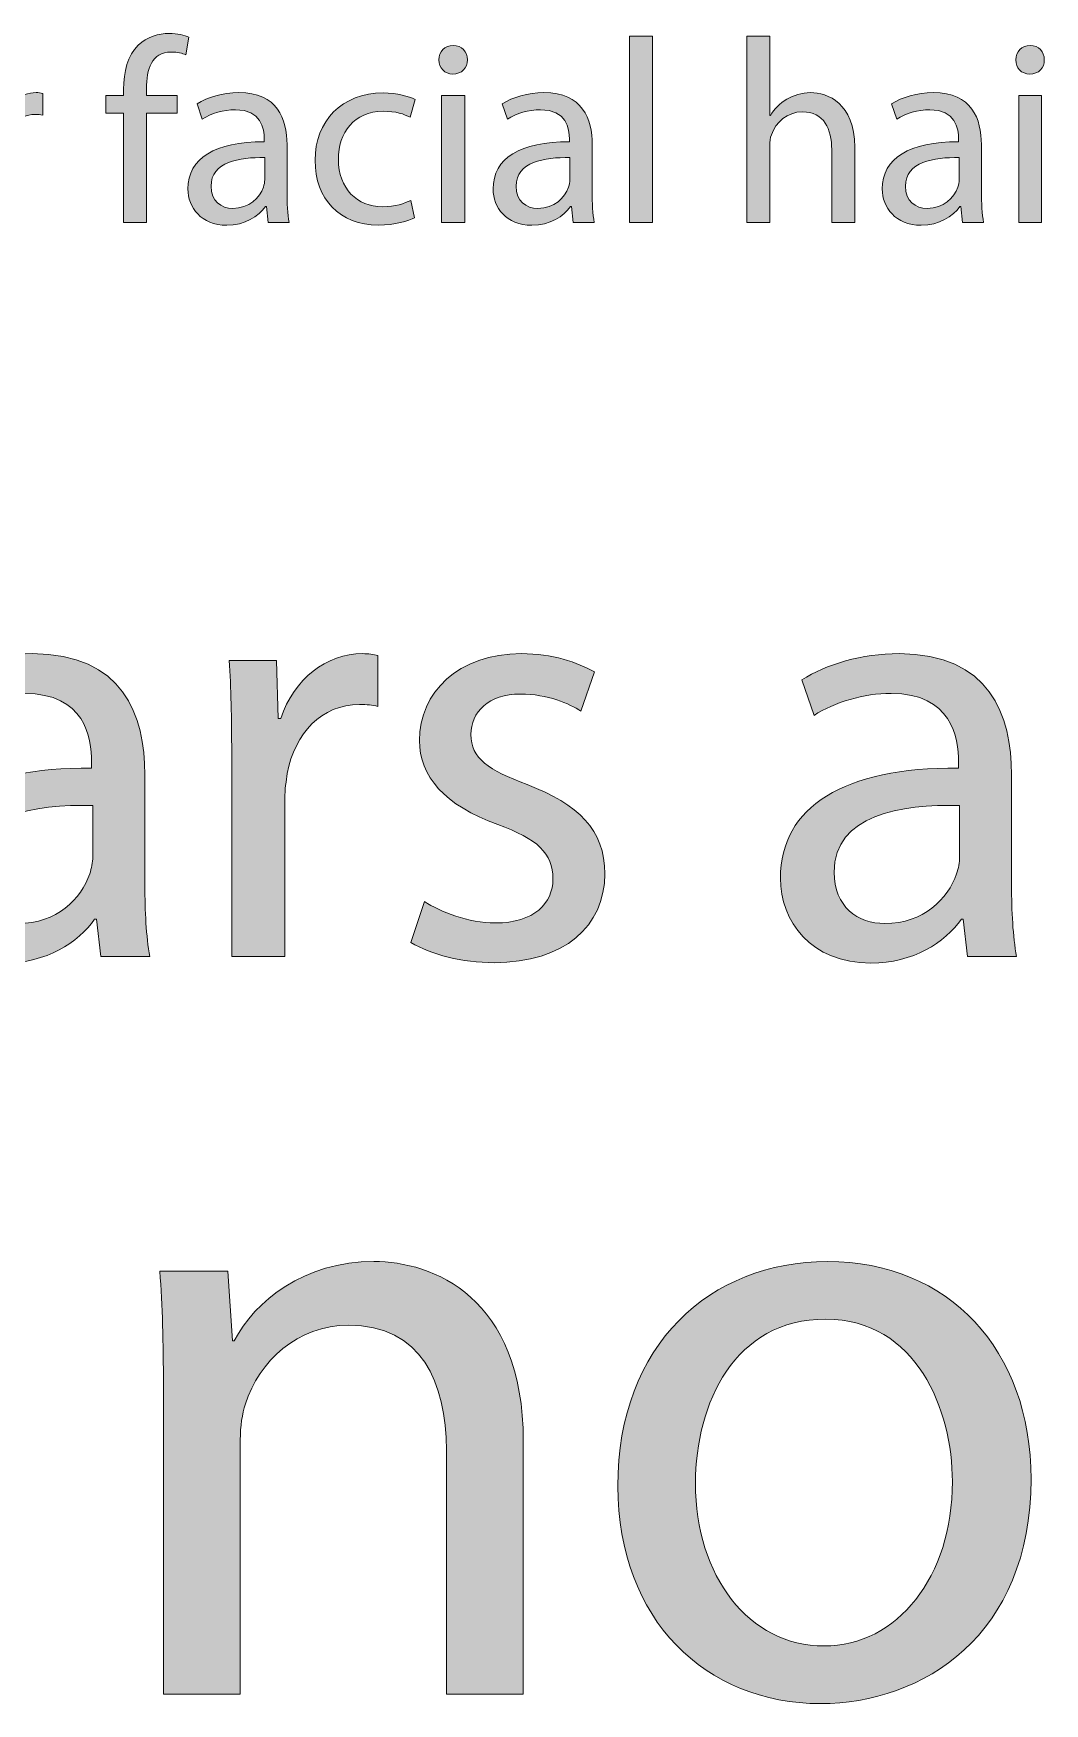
# Model space of a CAD drawing. Header units: inches. Extents: x 0 to 4188, y -1191 to 0.
# Drawn here: x 210.6 to 276.2, y -315.3 to -207 of the extents above; entities that cross this region are included whole.
import ezdxf

# ---------------------------------------------------------------- set-up
doc = ezdxf.new("R2010")
doc.units = ezdxf.units.IN
doc.header["$MEASUREMENT"] = 0
doc.layers.add('Graveren', color=7, linetype='Continuous')

# ---------------------------------------------------------------- blocks, each defined once
blk = doc.blocks.new('block 4')
at = {"layer": 'Graveren', "true_color": 0x1a1718}
h = blk.add_hatch(color=250, dxfattribs=at)
h.dxf.hatch_style = 2
edge = h.paths.add_edge_path()
edge.add_spline(control_points=[(216.45, -219.23), (216.45, -219.23), (216.45, -212.13), (216.45, -212.13), (216.45, -212.13), (215.3, -212.13), (215.3, -212.13), (215.3, -212.13), (215.3, -210.99), (215.3, -210.99), (215.3, -210.99), (216.45, -210.99), (216.45, -210.99), (216.45, -210.99), (216.45, -210.6), (216.45, -210.6), (216.45, -209.44), (216.71, -208.39), (217.4, -207.73), (217.97, -207.18), (218.71, -206.96), (219.41, -206.96), (219.94, -206.96), (220.4, -207.08), (220.69, -207.2), (220.69, -207.2), (220.48, -208.35), (220.48, -208.35), (220.26, -208.25), (219.96, -208.17), (219.53, -208.17), (218.26, -208.17), (217.93, -209.29), (217.93, -210.55), (217.93, -210.55), (217.93, -210.99), (217.93, -210.99), (217.93, -210.99), (219.92, -210.99), (219.92, -210.99), (219.92, -210.99), (219.92, -212.13), (219.92, -212.13), (219.92, -212.13), (217.93, -212.13), (217.93, -212.13), (217.93, -212.13), (217.93, -219.23), (217.93, -219.23), (217.93, -219.23), (216.45, -219.23), (216.45, -219.23)], knot_values=[0, 0, 0, 0, 1, 1, 1, 2, 2, 2, 3, 3, 3, 4, 4, 4, 5, 5, 5, 6, 6, 6, 7, 7, 7, 8, 8, 8, 9, 9, 9, 10, 10, 10, 11, 11, 11, 12, 12, 12, 13, 13, 13, 14, 14, 14, 15, 15, 15, 16, 16, 16, 17, 17, 17, 17], degree=3, periodic=1)
h = blk.add_hatch(color=250, dxfattribs=at)
h.dxf.hatch_style = 2
edge = h.paths.add_edge_path()
edge.add_spline(control_points=[(238.75, -208.68), (238.77, -209.19), (238.39, -209.6), (237.8, -209.6), (237.27, -209.6), (236.9, -209.19), (236.9, -208.68), (236.9, -208.15), (237.29, -207.74), (237.83, -207.74), (238.39, -207.74), (238.75, -208.15), (238.75, -208.68)], knot_values=[0, 0, 0, 0, 1, 1, 1, 2, 2, 2, 3, 3, 3, 4, 4, 4, 4], degree=3, periodic=1)
h.paths.add_polyline_path([(237.08, -219.23), (237.08, -210.99), (238.58, -210.99), (238.58, -219.23)])
h = blk.add_hatch(color=250, dxfattribs=at)
h.dxf.hatch_style = 2
h.paths.add_polyline_path([(249.26, -207.15), (250.76, -207.15), (250.76, -219.23), (249.26, -219.23)])
h = blk.add_hatch(color=250, dxfattribs=at)
h.dxf.hatch_style = 2
edge = h.paths.add_edge_path()
edge.add_spline(control_points=[(256.88, -207.15), (256.88, -207.15), (258.38, -207.15), (258.38, -207.15), (258.38, -207.15), (258.38, -212.29), (258.38, -212.29), (258.38, -212.29), (258.41, -212.29), (258.41, -212.29), (258.65, -211.86), (259.02, -211.49), (259.48, -211.23), (259.92, -210.98), (260.45, -210.8), (261.01, -210.8), (262.12, -210.8), (263.89, -211.49), (263.89, -214.33), (263.89, -214.33), (263.89, -219.23), (263.89, -219.23), (263.89, -219.23), (262.39, -219.23), (262.39, -219.23), (262.39, -219.23), (262.39, -214.5), (262.39, -214.5), (262.39, -213.17), (261.9, -212.05), (260.49, -212.05), (259.52, -212.05), (258.75, -212.73), (258.48, -213.54), (258.39, -213.75), (258.38, -213.97), (258.38, -214.26), (258.38, -214.26), (258.38, -219.23), (258.38, -219.23), (258.38, -219.23), (256.88, -219.23), (256.88, -219.23), (256.88, -219.23), (256.88, -207.15), (256.88, -207.15)], knot_values=[0, 0, 0, 0, 1, 1, 1, 2, 2, 2, 3, 3, 3, 4, 4, 4, 5, 5, 5, 6, 6, 6, 7, 7, 7, 8, 8, 8, 9, 9, 9, 10, 10, 10, 11, 11, 11, 12, 12, 12, 13, 13, 13, 14, 14, 14, 15, 15, 15, 15], degree=3, periodic=1)
h = blk.add_hatch(color=250, dxfattribs=at)
h.dxf.hatch_style = 2
edge = h.paths.add_edge_path()
edge.add_spline(control_points=[(276.18, -208.68), (276.2, -209.19), (275.83, -209.6), (275.23, -209.6), (274.7, -209.6), (274.33, -209.19), (274.33, -208.68), (274.33, -208.15), (274.72, -207.74), (275.27, -207.74), (275.83, -207.74), (276.18, -208.15), (276.18, -208.68)], knot_values=[0, 0, 0, 0, 1, 1, 1, 2, 2, 2, 3, 3, 3, 4, 4, 4, 4], degree=3, periodic=1)
h.paths.add_polyline_path([(274.52, -219.23), (274.52, -210.99), (276.01, -210.99), (276.01, -219.23)])
h = blk.add_hatch(color=250, dxfattribs=at)
h.dxf.hatch_style = 2
edge = h.paths.add_edge_path()
edge.add_spline(control_points=[(207.13, -213.56), (207.13, -212.59), (207.12, -211.76), (207.06, -210.99), (207.06, -210.99), (208.37, -210.99), (208.37, -210.99), (208.37, -210.99), (208.43, -212.61), (208.43, -212.61), (208.43, -212.61), (208.49, -212.61), (208.49, -212.61), (208.87, -211.5), (209.77, -210.8), (210.77, -210.8), (210.94, -210.8), (211.06, -210.82), (211.2, -210.86), (211.2, -210.86), (211.2, -212.27), (211.2, -212.27), (211.05, -212.23), (210.89, -212.22), (210.69, -212.22), (209.63, -212.22), (208.88, -213.02), (208.68, -214.14), (208.65, -214.34), (208.61, -214.58), (208.61, -214.84), (208.61, -214.84), (208.61, -219.23), (208.61, -219.23), (208.61, -219.23), (207.13, -219.23), (207.13, -219.23), (207.13, -219.23), (207.13, -213.56), (207.13, -213.56)], knot_values=[0, 0, 0, 0, 1, 1, 1, 2, 2, 2, 3, 3, 3, 4, 4, 4, 5, 5, 5, 6, 6, 6, 7, 7, 7, 8, 8, 8, 9, 9, 9, 10, 10, 10, 11, 11, 11, 12, 12, 12, 13, 13, 13, 13], degree=3, periodic=1)
h = blk.add_hatch(color=250, dxfattribs=at)
h.dxf.hatch_style = 2
edge = h.paths.add_edge_path()
edge.add_spline(control_points=[(225.83, -219.23), (225.83, -219.23), (225.71, -218.19), (225.71, -218.19), (225.71, -218.19), (225.65, -218.19), (225.65, -218.19), (225.2, -218.84), (224.31, -219.41), (223.14, -219.41), (221.47, -219.41), (220.62, -218.24), (220.62, -217.05), (220.62, -215.06), (222.39, -213.97), (225.57, -213.99), (225.57, -213.99), (225.57, -213.82), (225.57, -213.82), (225.57, -213.14), (225.38, -211.91), (223.7, -211.91), (222.93, -211.91), (222.13, -212.15), (221.55, -212.52), (221.55, -212.52), (221.21, -211.54), (221.21, -211.54), (221.9, -211.09), (222.88, -210.8), (223.92, -210.8), (226.44, -210.8), (227.05, -212.52), (227.05, -214.17), (227.05, -214.17), (227.05, -217.25), (227.05, -217.25), (227.05, -217.97), (227.08, -218.67), (227.19, -219.23), (227.19, -219.23), (225.83, -219.23), (225.83, -219.23)], knot_values=[0, 0, 0, 0, 1, 1, 1, 2, 2, 2, 3, 3, 3, 4, 4, 4, 5, 5, 5, 6, 6, 6, 7, 7, 7, 8, 8, 8, 9, 9, 9, 10, 10, 10, 11, 11, 11, 12, 12, 12, 13, 13, 13, 14, 14, 14, 14], degree=3, periodic=1)
edge = h.paths.add_edge_path()
edge.add_spline(control_points=[(225.6, -215.02), (223.97, -214.99), (222.12, -215.28), (222.12, -216.88), (222.12, -217.85), (222.76, -218.31), (223.53, -218.31), (224.6, -218.31), (225.28, -217.63), (225.52, -216.93), (225.57, -216.78), (225.6, -216.61), (225.6, -216.45), (225.6, -216.45), (225.6, -215.02), (225.6, -215.02)], knot_values=[0, 0, 0, 0, 1, 1, 1, 2, 2, 2, 3, 3, 3, 4, 4, 4, 5, 5, 5, 5], degree=3, periodic=1)
h = blk.add_hatch(color=250, dxfattribs=at)
h.dxf.hatch_style = 2
edge = h.paths.add_edge_path()
edge.add_spline(control_points=[(235.33, -218.92), (234.94, -219.12), (234.07, -219.4), (232.97, -219.4), (230.48, -219.4), (228.87, -217.71), (228.87, -215.19), (228.87, -212.66), (230.6, -210.82), (233.29, -210.82), (234.18, -210.82), (234.96, -211.04), (235.37, -211.25), (235.37, -211.25), (235.03, -212.4), (235.03, -212.4), (234.67, -212.2), (234.11, -212.01), (233.29, -212.01), (231.4, -212.01), (230.38, -213.41), (230.38, -215.13), (230.38, -217.03), (231.61, -218.21), (233.24, -218.21), (234.09, -218.21), (234.65, -217.98), (235.08, -217.8), (235.08, -217.8), (235.33, -218.92), (235.33, -218.92)], knot_values=[0, 0, 0, 0, 1, 1, 1, 2, 2, 2, 3, 3, 3, 4, 4, 4, 5, 5, 5, 6, 6, 6, 7, 7, 7, 8, 8, 8, 9, 9, 9, 10, 10, 10, 10], degree=3, periodic=1)
h = blk.add_hatch(color=250, dxfattribs=at)
h.dxf.hatch_style = 2
edge = h.paths.add_edge_path()
edge.add_spline(control_points=[(245.62, -219.23), (245.62, -219.23), (245.5, -218.19), (245.5, -218.19), (245.5, -218.19), (245.45, -218.19), (245.45, -218.19), (244.99, -218.84), (244.11, -219.41), (242.93, -219.41), (241.27, -219.41), (240.42, -218.24), (240.42, -217.05), (240.42, -215.06), (242.19, -213.97), (245.37, -213.99), (245.37, -213.99), (245.37, -213.82), (245.37, -213.82), (245.37, -213.14), (245.18, -211.91), (243.5, -211.91), (242.73, -211.91), (241.93, -212.15), (241.35, -212.52), (241.35, -212.52), (241.01, -211.54), (241.01, -211.54), (241.69, -211.09), (242.68, -210.8), (243.72, -210.8), (246.23, -210.8), (246.85, -212.52), (246.85, -214.17), (246.85, -214.17), (246.85, -217.25), (246.85, -217.25), (246.85, -217.97), (246.88, -218.67), (246.98, -219.23), (246.98, -219.23), (245.62, -219.23), (245.62, -219.23)], knot_values=[0, 0, 0, 0, 1, 1, 1, 2, 2, 2, 3, 3, 3, 4, 4, 4, 5, 5, 5, 6, 6, 6, 7, 7, 7, 8, 8, 8, 9, 9, 9, 10, 10, 10, 11, 11, 11, 12, 12, 12, 13, 13, 13, 14, 14, 14, 14], degree=3, periodic=1)
edge = h.paths.add_edge_path()
edge.add_spline(control_points=[(245.4, -215.02), (243.77, -214.99), (241.91, -215.28), (241.91, -216.88), (241.91, -217.85), (242.56, -218.31), (243.33, -218.31), (244.4, -218.31), (245.08, -217.63), (245.32, -216.93), (245.37, -216.78), (245.4, -216.61), (245.4, -216.45), (245.4, -216.45), (245.4, -215.02), (245.4, -215.02)], knot_values=[0, 0, 0, 0, 1, 1, 1, 2, 2, 2, 3, 3, 3, 4, 4, 4, 5, 5, 5, 5], degree=3, periodic=1)
h = blk.add_hatch(color=250, dxfattribs=at)
h.dxf.hatch_style = 2
edge = h.paths.add_edge_path()
edge.add_spline(control_points=[(270.88, -219.23), (270.88, -219.23), (270.76, -218.19), (270.76, -218.19), (270.76, -218.19), (270.71, -218.19), (270.71, -218.19), (270.25, -218.84), (269.36, -219.41), (268.19, -219.41), (266.52, -219.41), (265.67, -218.24), (265.67, -217.05), (265.67, -215.06), (267.44, -213.97), (270.62, -213.99), (270.62, -213.99), (270.62, -213.82), (270.62, -213.82), (270.62, -213.14), (270.44, -211.91), (268.75, -211.91), (267.99, -211.91), (267.19, -212.15), (266.61, -212.52), (266.61, -212.52), (266.27, -211.54), (266.27, -211.54), (266.95, -211.09), (267.94, -210.8), (268.97, -210.8), (271.49, -210.8), (272.1, -212.52), (272.1, -214.17), (272.1, -214.17), (272.1, -217.25), (272.1, -217.25), (272.1, -217.97), (272.14, -218.67), (272.24, -219.23), (272.24, -219.23), (270.88, -219.23), (270.88, -219.23)], knot_values=[0, 0, 0, 0, 1, 1, 1, 2, 2, 2, 3, 3, 3, 4, 4, 4, 5, 5, 5, 6, 6, 6, 7, 7, 7, 8, 8, 8, 9, 9, 9, 10, 10, 10, 11, 11, 11, 12, 12, 12, 13, 13, 13, 14, 14, 14, 14], degree=3, periodic=1)
edge = h.paths.add_edge_path()
edge.add_spline(control_points=[(270.66, -215.02), (269.02, -214.99), (267.17, -215.28), (267.17, -216.88), (267.17, -217.85), (267.82, -218.31), (268.58, -218.31), (269.65, -218.31), (270.33, -217.63), (270.57, -216.93), (270.62, -216.78), (270.66, -216.61), (270.66, -216.45), (270.66, -216.45), (270.66, -215.02), (270.66, -215.02)], knot_values=[0, 0, 0, 0, 1, 1, 1, 2, 2, 2, 3, 3, 3, 4, 4, 4, 5, 5, 5, 5], degree=3, periodic=1)
h = blk.add_hatch(color=250, dxfattribs=at)
h.dxf.hatch_style = 2
edge = h.paths.add_edge_path()
edge.add_spline(control_points=[(214.97, -266.85), (214.97, -266.85), (214.69, -264.43), (214.69, -264.43), (214.69, -264.43), (214.57, -264.43), (214.57, -264.43), (213.5, -265.94), (211.44, -267.28), (208.7, -267.28), (204.81, -267.28), (202.82, -264.55), (202.82, -261.77), (202.82, -257.12), (206.95, -254.58), (214.37, -254.62), (214.37, -254.62), (214.37, -254.23), (214.37, -254.23), (214.37, -252.64), (213.94, -249.78), (210.01, -249.78), (208.22, -249.78), (206.36, -250.34), (205.01, -251.21), (205.01, -251.21), (204.21, -248.91), (204.21, -248.91), (205.8, -247.88), (208.1, -247.2), (210.52, -247.2), (216.4, -247.2), (217.83, -251.21), (217.83, -255.06), (217.83, -255.06), (217.83, -262.24), (217.83, -262.24), (217.83, -263.91), (217.91, -265.54), (218.14, -266.85), (218.14, -266.85), (214.97, -266.85), (214.97, -266.85)], knot_values=[0, 0, 0, 0, 1, 1, 1, 2, 2, 2, 3, 3, 3, 4, 4, 4, 5, 5, 5, 6, 6, 6, 7, 7, 7, 8, 8, 8, 9, 9, 9, 10, 10, 10, 11, 11, 11, 12, 12, 12, 13, 13, 13, 14, 14, 14, 14], degree=3, periodic=1)
edge = h.paths.add_edge_path()
edge.add_spline(control_points=[(214.45, -257.05), (210.64, -256.97), (206.32, -257.64), (206.32, -261.37), (206.32, -263.63), (207.82, -264.71), (209.61, -264.71), (212.11, -264.71), (213.7, -263.12), (214.25, -261.49), (214.37, -261.13), (214.45, -260.74), (214.45, -260.38), (214.45, -260.38), (214.45, -257.05), (214.45, -257.05)], knot_values=[0, 0, 0, 0, 1, 1, 1, 2, 2, 2, 3, 3, 3, 4, 4, 4, 5, 5, 5, 5], degree=3, periodic=1)
h = blk.add_hatch(color=250, dxfattribs=at)
h.dxf.hatch_style = 2
edge = h.paths.add_edge_path()
edge.add_spline(control_points=[(223.46, -253.63), (223.46, -251.37), (223.42, -249.43), (223.3, -247.64), (223.3, -247.64), (226.36, -247.64), (226.36, -247.64), (226.36, -247.64), (226.48, -251.41), (226.48, -251.41), (226.48, -251.41), (226.64, -251.41), (226.64, -251.41), (227.51, -248.83), (229.61, -247.2), (231.95, -247.2), (232.35, -247.2), (232.63, -247.24), (232.95, -247.32), (232.95, -247.32), (232.95, -250.62), (232.95, -250.62), (232.59, -250.54), (232.23, -250.5), (231.75, -250.5), (229.29, -250.5), (227.55, -252.36), (227.07, -254.98), (226.99, -255.46), (226.91, -256.01), (226.91, -256.61), (226.91, -256.61), (226.91, -266.85), (226.91, -266.85), (226.91, -266.85), (223.46, -266.85), (223.46, -266.85), (223.46, -266.85), (223.46, -253.63), (223.46, -253.63)], knot_values=[0, 0, 0, 0, 1, 1, 1, 2, 2, 2, 3, 3, 3, 4, 4, 4, 5, 5, 5, 6, 6, 6, 7, 7, 7, 8, 8, 8, 9, 9, 9, 10, 10, 10, 11, 11, 11, 12, 12, 12, 13, 13, 13, 13], degree=3, periodic=1)
h = blk.add_hatch(color=250, dxfattribs=at)
h.dxf.hatch_style = 2
edge = h.paths.add_edge_path()
edge.add_spline(control_points=[(235.96, -263.28), (236.99, -263.95), (238.82, -264.67), (240.56, -264.67), (243.1, -264.67), (244.3, -263.4), (244.3, -261.81), (244.3, -260.14), (243.3, -259.23), (240.72, -258.28), (237.27, -257.05), (235.64, -255.14), (235.64, -252.84), (235.64, -249.74), (238.14, -247.2), (242.27, -247.2), (244.22, -247.2), (245.92, -247.76), (246.99, -248.39), (246.99, -248.39), (246.12, -250.93), (246.12, -250.93), (245.37, -250.46), (243.98, -249.82), (242.19, -249.82), (240.13, -249.82), (238.98, -251.01), (238.98, -252.44), (238.98, -254.03), (240.13, -254.74), (242.63, -255.7), (245.96, -256.97), (247.67, -258.63), (247.67, -261.49), (247.67, -264.86), (245.05, -267.25), (240.49, -267.25), (238.38, -267.25), (236.44, -266.73), (235.09, -265.94), (235.09, -265.94), (235.96, -263.28), (235.96, -263.28)], knot_values=[0, 0, 0, 0, 1, 1, 1, 2, 2, 2, 3, 3, 3, 4, 4, 4, 5, 5, 5, 6, 6, 6, 7, 7, 7, 8, 8, 8, 9, 9, 9, 10, 10, 10, 11, 11, 11, 12, 12, 12, 13, 13, 13, 14, 14, 14, 14], degree=3, periodic=1)
h = blk.add_hatch(color=250, dxfattribs=at)
h.dxf.hatch_style = 2
edge = h.paths.add_edge_path()
edge.add_spline(control_points=[(271.2, -266.85), (271.2, -266.85), (270.92, -264.43), (270.92, -264.43), (270.92, -264.43), (270.81, -264.43), (270.81, -264.43), (269.73, -265.94), (267.67, -267.28), (264.93, -267.28), (261.04, -267.28), (259.06, -264.55), (259.06, -261.77), (259.06, -257.12), (263.19, -254.58), (270.61, -254.62), (270.61, -254.62), (270.61, -254.23), (270.61, -254.23), (270.61, -252.64), (270.17, -249.78), (266.24, -249.78), (264.46, -249.78), (262.59, -250.34), (261.24, -251.21), (261.24, -251.21), (260.45, -248.91), (260.45, -248.91), (262.03, -247.88), (264.34, -247.2), (266.76, -247.2), (272.63, -247.2), (274.06, -251.21), (274.06, -255.06), (274.06, -255.06), (274.06, -262.24), (274.06, -262.24), (274.06, -263.91), (274.14, -265.54), (274.38, -266.85), (274.38, -266.85), (271.2, -266.85), (271.2, -266.85)], knot_values=[0, 0, 0, 0, 1, 1, 1, 2, 2, 2, 3, 3, 3, 4, 4, 4, 5, 5, 5, 6, 6, 6, 7, 7, 7, 8, 8, 8, 9, 9, 9, 10, 10, 10, 11, 11, 11, 12, 12, 12, 13, 13, 13, 14, 14, 14, 14], degree=3, periodic=1)
edge = h.paths.add_edge_path()
edge.add_spline(control_points=[(270.69, -257.05), (266.88, -256.97), (262.55, -257.64), (262.55, -261.37), (262.55, -263.63), (264.06, -264.71), (265.84, -264.71), (268.34, -264.71), (269.93, -263.12), (270.49, -261.49), (270.61, -261.13), (270.69, -260.74), (270.69, -260.38), (270.69, -260.38), (270.69, -257.05), (270.69, -257.05)], knot_values=[0, 0, 0, 0, 1, 1, 1, 2, 2, 2, 3, 3, 3, 4, 4, 4, 5, 5, 5, 5], degree=3, periodic=1)
at = {"layer": 'Graveren', "lineweight": 0}
for points in [[(249.26, -207.15), (250.76, -207.15), (250.76, -219.23), (249.26, -219.23), (249.26, -207.15)], [(237.08, -219.23), (237.08, -210.99), (238.58, -210.99), (238.58, -219.23), (237.08, -219.23)], [(274.52, -219.23), (274.52, -210.99), (276.01, -210.99), (276.01, -219.23), (274.52, -219.23)]]:
    blk.add_lwpolyline(points, dxfattribs=at)
for points, knots in [([(216.45, -219.23), (216.45, -219.23), (216.45, -212.13), (216.45, -212.13), (216.45, -212.13), (215.3, -212.13), (215.3, -212.13), (215.3, -212.13), (215.3, -210.99), (215.3, -210.99), (215.3, -210.99), (216.45, -210.99), (216.45, -210.99), (216.45, -210.99), (216.45, -210.6), (216.45, -210.6), (216.45, -209.44), (216.71, -208.39), (217.4, -207.73), (217.97, -207.18), (218.71, -206.96), (219.41, -206.96), (219.94, -206.96), (220.4, -207.08), (220.69, -207.2), (220.69, -207.2), (220.48, -208.35), (220.48, -208.35), (220.26, -208.25), (219.96, -208.17), (219.53, -208.17), (218.26, -208.17), (217.93, -209.29), (217.93, -210.55), (217.93, -210.55), (217.93, -210.99), (217.93, -210.99), (217.93, -210.99), (219.92, -210.99), (219.92, -210.99), (219.92, -210.99), (219.92, -212.13), (219.92, -212.13), (219.92, -212.13), (217.93, -212.13), (217.93, -212.13), (217.93, -212.13), (217.93, -219.23), (217.93, -219.23), (217.93, -219.23), (216.45, -219.23), (216.45, -219.23)], [0, 0, 0, 0, 1, 1, 1, 2, 2, 2, 3, 3, 3, 4, 4, 4, 5, 5, 5, 6, 6, 6, 7, 7, 7, 8, 8, 8, 9, 9, 9, 10, 10, 10, 11, 11, 11, 12, 12, 12, 13, 13, 13, 14, 14, 14, 15, 15, 15, 16, 16, 16, 17, 17, 17, 17]), ([(238.75, -208.68), (238.77, -209.19), (238.39, -209.6), (237.8, -209.6), (237.27, -209.6), (236.9, -209.19), (236.9, -208.68), (236.9, -208.15), (237.29, -207.74), (237.83, -207.74), (238.39, -207.74), (238.75, -208.15), (238.75, -208.68)], [0, 0, 0, 0, 1, 1, 1, 2, 2, 2, 3, 3, 3, 4, 4, 4, 4]), ([(256.88, -207.15), (256.88, -207.15), (258.38, -207.15), (258.38, -207.15), (258.38, -207.15), (258.38, -212.29), (258.38, -212.29), (258.38, -212.29), (258.41, -212.29), (258.41, -212.29), (258.65, -211.86), (259.02, -211.49), (259.48, -211.23), (259.92, -210.98), (260.45, -210.8), (261.01, -210.8), (262.12, -210.8), (263.89, -211.49), (263.89, -214.33), (263.89, -214.33), (263.89, -219.23), (263.89, -219.23), (263.89, -219.23), (262.39, -219.23), (262.39, -219.23), (262.39, -219.23), (262.39, -214.5), (262.39, -214.5), (262.39, -213.17), (261.9, -212.05), (260.49, -212.05), (259.52, -212.05), (258.75, -212.73), (258.48, -213.54), (258.39, -213.75), (258.38, -213.97), (258.38, -214.26), (258.38, -214.26), (258.38, -219.23), (258.38, -219.23), (258.38, -219.23), (256.88, -219.23), (256.88, -219.23), (256.88, -219.23), (256.88, -207.15), (256.88, -207.15)], [0, 0, 0, 0, 1, 1, 1, 2, 2, 2, 3, 3, 3, 4, 4, 4, 5, 5, 5, 6, 6, 6, 7, 7, 7, 8, 8, 8, 9, 9, 9, 10, 10, 10, 11, 11, 11, 12, 12, 12, 13, 13, 13, 14, 14, 14, 15, 15, 15, 15]), ([(276.18, -208.68), (276.2, -209.19), (275.83, -209.6), (275.23, -209.6), (274.7, -209.6), (274.33, -209.19), (274.33, -208.68), (274.33, -208.15), (274.72, -207.74), (275.27, -207.74), (275.83, -207.74), (276.18, -208.15), (276.18, -208.68)], [0, 0, 0, 0, 1, 1, 1, 2, 2, 2, 3, 3, 3, 4, 4, 4, 4]), ([(207.13, -213.56), (207.13, -212.59), (207.12, -211.76), (207.06, -210.99), (207.06, -210.99), (208.37, -210.99), (208.37, -210.99), (208.37, -210.99), (208.43, -212.61), (208.43, -212.61), (208.43, -212.61), (208.49, -212.61), (208.49, -212.61), (208.87, -211.5), (209.77, -210.8), (210.77, -210.8), (210.94, -210.8), (211.06, -210.82), (211.2, -210.86), (211.2, -210.86), (211.2, -212.27), (211.2, -212.27), (211.05, -212.23), (210.89, -212.22), (210.69, -212.22), (209.63, -212.22), (208.88, -213.02), (208.68, -214.14), (208.65, -214.34), (208.61, -214.58), (208.61, -214.84), (208.61, -214.84), (208.61, -219.23), (208.61, -219.23), (208.61, -219.23), (207.13, -219.23), (207.13, -219.23), (207.13, -219.23), (207.13, -213.56), (207.13, -213.56)], [0, 0, 0, 0, 1, 1, 1, 2, 2, 2, 3, 3, 3, 4, 4, 4, 5, 5, 5, 6, 6, 6, 7, 7, 7, 8, 8, 8, 9, 9, 9, 10, 10, 10, 11, 11, 11, 12, 12, 12, 13, 13, 13, 13]), ([(225.83, -219.23), (225.83, -219.23), (225.71, -218.19), (225.71, -218.19), (225.71, -218.19), (225.65, -218.19), (225.65, -218.19), (225.2, -218.84), (224.31, -219.41), (223.14, -219.41), (221.47, -219.41), (220.62, -218.24), (220.62, -217.05), (220.62, -215.06), (222.39, -213.97), (225.57, -213.99), (225.57, -213.99), (225.57, -213.82), (225.57, -213.82), (225.57, -213.14), (225.38, -211.91), (223.7, -211.91), (222.93, -211.91), (222.13, -212.15), (221.55, -212.52), (221.55, -212.52), (221.21, -211.54), (221.21, -211.54), (221.9, -211.09), (222.88, -210.8), (223.92, -210.8), (226.44, -210.8), (227.05, -212.52), (227.05, -214.17), (227.05, -214.17), (227.05, -217.25), (227.05, -217.25), (227.05, -217.97), (227.08, -218.67), (227.19, -219.23), (227.19, -219.23), (225.83, -219.23), (225.83, -219.23)], [0, 0, 0, 0, 1, 1, 1, 2, 2, 2, 3, 3, 3, 4, 4, 4, 5, 5, 5, 6, 6, 6, 7, 7, 7, 8, 8, 8, 9, 9, 9, 10, 10, 10, 11, 11, 11, 12, 12, 12, 13, 13, 13, 14, 14, 14, 14]), ([(235.33, -218.92), (234.94, -219.12), (234.07, -219.4), (232.97, -219.4), (230.48, -219.4), (228.87, -217.71), (228.87, -215.19), (228.87, -212.66), (230.6, -210.82), (233.29, -210.82), (234.18, -210.82), (234.96, -211.04), (235.37, -211.25), (235.37, -211.25), (235.03, -212.4), (235.03, -212.4), (234.67, -212.2), (234.11, -212.01), (233.29, -212.01), (231.4, -212.01), (230.38, -213.41), (230.38, -215.13), (230.38, -217.03), (231.61, -218.21), (233.24, -218.21), (234.09, -218.21), (234.65, -217.98), (235.08, -217.8), (235.08, -217.8), (235.33, -218.92), (235.33, -218.92)], [0, 0, 0, 0, 1, 1, 1, 2, 2, 2, 3, 3, 3, 4, 4, 4, 5, 5, 5, 6, 6, 6, 7, 7, 7, 8, 8, 8, 9, 9, 9, 10, 10, 10, 10]), ([(245.62, -219.23), (245.62, -219.23), (245.5, -218.19), (245.5, -218.19), (245.5, -218.19), (245.45, -218.19), (245.45, -218.19), (244.99, -218.84), (244.11, -219.41), (242.93, -219.41), (241.27, -219.41), (240.42, -218.24), (240.42, -217.05), (240.42, -215.06), (242.19, -213.97), (245.37, -213.99), (245.37, -213.99), (245.37, -213.82), (245.37, -213.82), (245.37, -213.14), (245.18, -211.91), (243.5, -211.91), (242.73, -211.91), (241.93, -212.15), (241.35, -212.52), (241.35, -212.52), (241.01, -211.54), (241.01, -211.54), (241.69, -211.09), (242.68, -210.8), (243.72, -210.8), (246.23, -210.8), (246.85, -212.52), (246.85, -214.17), (246.85, -214.17), (246.85, -217.25), (246.85, -217.25), (246.85, -217.97), (246.88, -218.67), (246.98, -219.23), (246.98, -219.23), (245.62, -219.23), (245.62, -219.23)], [0, 0, 0, 0, 1, 1, 1, 2, 2, 2, 3, 3, 3, 4, 4, 4, 5, 5, 5, 6, 6, 6, 7, 7, 7, 8, 8, 8, 9, 9, 9, 10, 10, 10, 11, 11, 11, 12, 12, 12, 13, 13, 13, 14, 14, 14, 14]), ([(270.88, -219.23), (270.88, -219.23), (270.76, -218.19), (270.76, -218.19), (270.76, -218.19), (270.71, -218.19), (270.71, -218.19), (270.25, -218.84), (269.36, -219.41), (268.19, -219.41), (266.52, -219.41), (265.67, -218.24), (265.67, -217.05), (265.67, -215.06), (267.44, -213.97), (270.62, -213.99), (270.62, -213.99), (270.62, -213.82), (270.62, -213.82), (270.62, -213.14), (270.44, -211.91), (268.75, -211.91), (267.99, -211.91), (267.19, -212.15), (266.61, -212.52), (266.61, -212.52), (266.27, -211.54), (266.27, -211.54), (266.95, -211.09), (267.94, -210.8), (268.97, -210.8), (271.49, -210.8), (272.1, -212.52), (272.1, -214.17), (272.1, -214.17), (272.1, -217.25), (272.1, -217.25), (272.1, -217.97), (272.14, -218.67), (272.24, -219.23), (272.24, -219.23), (270.88, -219.23), (270.88, -219.23)], [0, 0, 0, 0, 1, 1, 1, 2, 2, 2, 3, 3, 3, 4, 4, 4, 5, 5, 5, 6, 6, 6, 7, 7, 7, 8, 8, 8, 9, 9, 9, 10, 10, 10, 11, 11, 11, 12, 12, 12, 13, 13, 13, 14, 14, 14, 14]), ([(225.6, -215.02), (223.97, -214.99), (222.12, -215.28), (222.12, -216.88), (222.12, -217.85), (222.76, -218.31), (223.53, -218.31), (224.6, -218.31), (225.28, -217.63), (225.52, -216.93), (225.57, -216.78), (225.6, -216.61), (225.6, -216.45), (225.6, -216.45), (225.6, -215.02), (225.6, -215.02)], [0, 0, 0, 0, 1, 1, 1, 2, 2, 2, 3, 3, 3, 4, 4, 4, 5, 5, 5, 5]), ([(245.4, -215.02), (243.77, -214.99), (241.91, -215.28), (241.91, -216.88), (241.91, -217.85), (242.56, -218.31), (243.33, -218.31), (244.4, -218.31), (245.08, -217.63), (245.32, -216.93), (245.37, -216.78), (245.4, -216.61), (245.4, -216.45), (245.4, -216.45), (245.4, -215.02), (245.4, -215.02)], [0, 0, 0, 0, 1, 1, 1, 2, 2, 2, 3, 3, 3, 4, 4, 4, 5, 5, 5, 5]), ([(270.66, -215.02), (269.02, -214.99), (267.17, -215.28), (267.17, -216.88), (267.17, -217.85), (267.82, -218.31), (268.58, -218.31), (269.65, -218.31), (270.33, -217.63), (270.57, -216.93), (270.62, -216.78), (270.66, -216.61), (270.66, -216.45), (270.66, -216.45), (270.66, -215.02), (270.66, -215.02)], [0, 0, 0, 0, 1, 1, 1, 2, 2, 2, 3, 3, 3, 4, 4, 4, 5, 5, 5, 5]), ([(214.97, -266.85), (214.97, -266.85), (214.69, -264.43), (214.69, -264.43), (214.69, -264.43), (214.57, -264.43), (214.57, -264.43), (213.5, -265.94), (211.44, -267.28), (208.7, -267.28), (204.81, -267.28), (202.82, -264.55), (202.82, -261.77), (202.82, -257.12), (206.95, -254.58), (214.37, -254.62), (214.37, -254.62), (214.37, -254.23), (214.37, -254.23), (214.37, -252.64), (213.94, -249.78), (210.01, -249.78), (208.22, -249.78), (206.36, -250.34), (205.01, -251.21), (205.01, -251.21), (204.21, -248.91), (204.21, -248.91), (205.8, -247.88), (208.1, -247.2), (210.52, -247.2), (216.4, -247.2), (217.83, -251.21), (217.83, -255.06), (217.83, -255.06), (217.83, -262.24), (217.83, -262.24), (217.83, -263.91), (217.91, -265.54), (218.14, -266.85), (218.14, -266.85), (214.97, -266.85), (214.97, -266.85)], [0, 0, 0, 0, 1, 1, 1, 2, 2, 2, 3, 3, 3, 4, 4, 4, 5, 5, 5, 6, 6, 6, 7, 7, 7, 8, 8, 8, 9, 9, 9, 10, 10, 10, 11, 11, 11, 12, 12, 12, 13, 13, 13, 14, 14, 14, 14]), ([(223.46, -253.63), (223.46, -251.37), (223.42, -249.43), (223.3, -247.64), (223.3, -247.64), (226.36, -247.64), (226.36, -247.64), (226.36, -247.64), (226.48, -251.41), (226.48, -251.41), (226.48, -251.41), (226.64, -251.41), (226.64, -251.41), (227.51, -248.83), (229.61, -247.2), (231.95, -247.2), (232.35, -247.2), (232.63, -247.24), (232.95, -247.32), (232.95, -247.32), (232.95, -250.62), (232.95, -250.62), (232.59, -250.54), (232.23, -250.5), (231.75, -250.5), (229.29, -250.5), (227.55, -252.36), (227.07, -254.98), (226.99, -255.46), (226.91, -256.01), (226.91, -256.61), (226.91, -256.61), (226.91, -266.85), (226.91, -266.85), (226.91, -266.85), (223.46, -266.85), (223.46, -266.85), (223.46, -266.85), (223.46, -253.63), (223.46, -253.63)], [0, 0, 0, 0, 1, 1, 1, 2, 2, 2, 3, 3, 3, 4, 4, 4, 5, 5, 5, 6, 6, 6, 7, 7, 7, 8, 8, 8, 9, 9, 9, 10, 10, 10, 11, 11, 11, 12, 12, 12, 13, 13, 13, 13]), ([(235.96, -263.28), (236.99, -263.95), (238.82, -264.67), (240.56, -264.67), (243.1, -264.67), (244.3, -263.4), (244.3, -261.81), (244.3, -260.14), (243.3, -259.23), (240.72, -258.28), (237.27, -257.05), (235.64, -255.14), (235.64, -252.84), (235.64, -249.74), (238.14, -247.2), (242.27, -247.2), (244.22, -247.2), (245.92, -247.76), (246.99, -248.39), (246.99, -248.39), (246.12, -250.93), (246.12, -250.93), (245.37, -250.46), (243.98, -249.82), (242.19, -249.82), (240.13, -249.82), (238.98, -251.01), (238.98, -252.44), (238.98, -254.03), (240.13, -254.74), (242.63, -255.7), (245.96, -256.97), (247.67, -258.63), (247.67, -261.49), (247.67, -264.86), (245.05, -267.25), (240.49, -267.25), (238.38, -267.25), (236.44, -266.73), (235.09, -265.94), (235.09, -265.94), (235.96, -263.28), (235.96, -263.28)], [0, 0, 0, 0, 1, 1, 1, 2, 2, 2, 3, 3, 3, 4, 4, 4, 5, 5, 5, 6, 6, 6, 7, 7, 7, 8, 8, 8, 9, 9, 9, 10, 10, 10, 11, 11, 11, 12, 12, 12, 13, 13, 13, 14, 14, 14, 14]), ([(271.2, -266.85), (271.2, -266.85), (270.92, -264.43), (270.92, -264.43), (270.92, -264.43), (270.81, -264.43), (270.81, -264.43), (269.73, -265.94), (267.67, -267.28), (264.93, -267.28), (261.04, -267.28), (259.06, -264.55), (259.06, -261.77), (259.06, -257.12), (263.19, -254.58), (270.61, -254.62), (270.61, -254.62), (270.61, -254.23), (270.61, -254.23), (270.61, -252.64), (270.17, -249.78), (266.24, -249.78), (264.46, -249.78), (262.59, -250.34), (261.24, -251.21), (261.24, -251.21), (260.45, -248.91), (260.45, -248.91), (262.03, -247.88), (264.34, -247.2), (266.76, -247.2), (272.63, -247.2), (274.06, -251.21), (274.06, -255.06), (274.06, -255.06), (274.06, -262.24), (274.06, -262.24), (274.06, -263.91), (274.14, -265.54), (274.38, -266.85), (274.38, -266.85), (271.2, -266.85), (271.2, -266.85)], [0, 0, 0, 0, 1, 1, 1, 2, 2, 2, 3, 3, 3, 4, 4, 4, 5, 5, 5, 6, 6, 6, 7, 7, 7, 8, 8, 8, 9, 9, 9, 10, 10, 10, 11, 11, 11, 12, 12, 12, 13, 13, 13, 14, 14, 14, 14]), ([(214.45, -257.05), (210.64, -256.97), (206.32, -257.64), (206.32, -261.37), (206.32, -263.63), (207.82, -264.71), (209.61, -264.71), (212.11, -264.71), (213.7, -263.12), (214.25, -261.49), (214.37, -261.13), (214.45, -260.74), (214.45, -260.38), (214.45, -260.38), (214.45, -257.05), (214.45, -257.05)], [0, 0, 0, 0, 1, 1, 1, 2, 2, 2, 3, 3, 3, 4, 4, 4, 5, 5, 5, 5]), ([(270.69, -257.05), (266.88, -256.97), (262.55, -257.64), (262.55, -261.37), (262.55, -263.63), (264.06, -264.71), (265.84, -264.71), (268.34, -264.71), (269.93, -263.12), (270.49, -261.49), (270.61, -261.13), (270.69, -260.74), (270.69, -260.38), (270.69, -260.38), (270.69, -257.05), (270.69, -257.05)], [0, 0, 0, 0, 1, 1, 1, 2, 2, 2, 3, 3, 3, 4, 4, 4, 5, 5, 5, 5])]:
    blk.add_open_spline(points, degree=3, knots=knots, dxfattribs=at)
blk = doc.blocks.new('block 18')
at = {"layer": 'Graveren', "true_color": 0x1a1718}
h = blk.add_hatch(color=250, dxfattribs=at)
h.dxf.hatch_style = 2
edge = h.paths.add_edge_path()
edge.add_spline(control_points=[(219.03, -294.69), (219.03, -291.85), (218.97, -289.53), (218.8, -287.26), (218.8, -287.26), (223.22, -287.26), (223.22, -287.26), (223.22, -287.26), (223.51, -291.79), (223.51, -291.79), (223.51, -291.79), (223.62, -291.79), (223.62, -291.79), (224.98, -289.19), (228.15, -286.64), (232.69, -286.64), (236.49, -286.64), (242.38, -288.9), (242.38, -298.31), (242.38, -298.31), (242.38, -314.7), (242.38, -314.7), (242.38, -314.7), (237.39, -314.7), (237.39, -314.7), (237.39, -314.7), (237.39, -298.88), (237.39, -298.88), (237.39, -294.46), (235.75, -290.77), (231.04, -290.77), (227.76, -290.77), (225.21, -293.1), (224.36, -295.88), (224.13, -296.5), (224.02, -297.35), (224.02, -298.2), (224.02, -298.2), (224.02, -314.7), (224.02, -314.7), (224.02, -314.7), (219.03, -314.7), (219.03, -314.7), (219.03, -314.7), (219.03, -294.69), (219.03, -294.69)], knot_values=[0, 0, 0, 0, 1, 1, 1, 2, 2, 2, 3, 3, 3, 4, 4, 4, 5, 5, 5, 6, 6, 6, 7, 7, 7, 8, 8, 8, 9, 9, 9, 10, 10, 10, 11, 11, 11, 12, 12, 12, 13, 13, 13, 14, 14, 14, 15, 15, 15, 15], degree=3, periodic=1)
h = blk.add_hatch(color=250, dxfattribs=at)
h.dxf.hatch_style = 2
edge = h.paths.add_edge_path()
edge.add_spline(control_points=[(275.32, -300.75), (275.32, -310.9), (268.29, -315.32), (261.66, -315.32), (254.23, -315.32), (248.51, -309.88), (248.51, -301.21), (248.51, -292.02), (254.52, -286.64), (262.11, -286.64), (269.99, -286.64), (275.32, -292.36), (275.32, -300.75)], knot_values=[0, 0, 0, 0, 1, 1, 1, 2, 2, 2, 3, 3, 3, 4, 4, 4, 4], degree=3, periodic=1)
edge = h.paths.add_edge_path()
edge.add_spline(control_points=[(253.55, -301.03), (253.55, -307.04), (257.01, -311.58), (261.89, -311.58), (266.65, -311.58), (270.22, -307.1), (270.22, -300.92), (270.22, -296.27), (267.89, -290.38), (262, -290.38), (256.1, -290.38), (253.55, -295.82), (253.55, -301.03)], knot_values=[0, 0, 0, 0, 1, 1, 1, 2, 2, 2, 3, 3, 3, 4, 4, 4, 4], degree=3, periodic=1)
at = {"layer": 'Graveren', "lineweight": 0}
for points, knots in [([(219.03, -294.69), (219.03, -291.85), (218.97, -289.53), (218.8, -287.26), (218.8, -287.26), (223.22, -287.26), (223.22, -287.26), (223.22, -287.26), (223.51, -291.79), (223.51, -291.79), (223.51, -291.79), (223.62, -291.79), (223.62, -291.79), (224.98, -289.19), (228.15, -286.64), (232.69, -286.64), (236.49, -286.64), (242.38, -288.9), (242.38, -298.31), (242.38, -298.31), (242.38, -314.7), (242.38, -314.7), (242.38, -314.7), (237.39, -314.7), (237.39, -314.7), (237.39, -314.7), (237.39, -298.88), (237.39, -298.88), (237.39, -294.46), (235.75, -290.77), (231.04, -290.77), (227.76, -290.77), (225.21, -293.1), (224.36, -295.88), (224.13, -296.5), (224.02, -297.35), (224.02, -298.2), (224.02, -298.2), (224.02, -314.7), (224.02, -314.7), (224.02, -314.7), (219.03, -314.7), (219.03, -314.7), (219.03, -314.7), (219.03, -294.69), (219.03, -294.69)], [0, 0, 0, 0, 1, 1, 1, 2, 2, 2, 3, 3, 3, 4, 4, 4, 5, 5, 5, 6, 6, 6, 7, 7, 7, 8, 8, 8, 9, 9, 9, 10, 10, 10, 11, 11, 11, 12, 12, 12, 13, 13, 13, 14, 14, 14, 15, 15, 15, 15]), ([(275.32, -300.75), (275.32, -310.9), (268.29, -315.32), (261.66, -315.32), (254.23, -315.32), (248.51, -309.88), (248.51, -301.21), (248.51, -292.02), (254.52, -286.64), (262.11, -286.64), (269.99, -286.64), (275.32, -292.36), (275.32, -300.75)], [0, 0, 0, 0, 1, 1, 1, 2, 2, 2, 3, 3, 3, 4, 4, 4, 4]), ([(253.55, -301.03), (253.55, -307.04), (257.01, -311.58), (261.89, -311.58), (266.65, -311.58), (270.22, -307.1), (270.22, -300.92), (270.22, -296.27), (267.89, -290.38), (262, -290.38), (256.1, -290.38), (253.55, -295.82), (253.55, -301.03)], [0, 0, 0, 0, 1, 1, 1, 2, 2, 2, 3, 3, 3, 4, 4, 4, 4])]:
    blk.add_open_spline(points, degree=3, knots=knots, dxfattribs=at)

msp = doc.modelspace()

# ---------------------------------------------------------------- block references
at = {"layer": 'Graveren'}
for name in ['block 4', 'block 18']:
    msp.add_blockref(name, (0, 0), dxfattribs=at)

doc.saveas('drawing.dxf')
